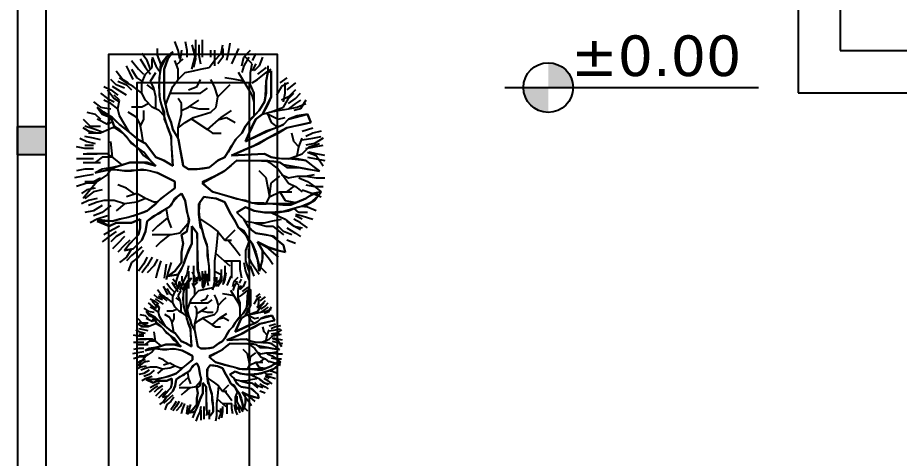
# Model space of a CAD drawing. Header units: inches. Extents: x -1482 to -895, y -39 to 122.
# Drawn here: x -1341.55 to -1335.28, y 56.59 to 59.72 of the extents above; entities that cross this region are included whole.
import ezdxf
from ezdxf.enums import TextEntityAlignment as Align

# ---------------------------------------------------------------- set-up
doc = ezdxf.new("R2010")
doc.units = ezdxf.units.IN
doc.header["$MEASUREMENT"] = 0
doc.linetypes.add('SOLID_LINE', pattern=[0])
doc.layers.add('axe', color=150, linetype='Continuous')
doc.layers.add('fur', color=22, linetype='Continuous')
doc.styles.get("Standard").update_dxf_attribs({"font": 'verdana.TTF'})

# ---------------------------------------------------------------- blocks, each defined once
blk = doc.blocks.new('*X10')
at = {"color": 0, "linetype": 'SOLID_LINE'}
for p, q in [((-0.105246, 1.993382), (0.090901, 2.242167)), ((0.090901, 2.242167), (0.050018, 2.024422)), ((-0.943671, 2.024422), (-0.788408, 2.086501)), ((-0.788408, 2.086501), (-0.695249, 1.651947)), ((0.46923, 2.195139), (0.531336, 2.210659)), ((0.531336, 2.055461), (0.46923, 2.195139)), ((0.531336, 2.210659), (0.655547, 2.070981)), ((0.655547, 2.070981), (0.717653, 1.915783)), ((-0.850513, 1.682986), (-0.943671, 2.024422)), ((-0.136299, 1.745065), (-0.120773, 1.915783)), ((-0.120773, 1.915783), (-0.105246, 1.993382)), ((0.050018, 2.024422), (0.018965, 1.869224)), ((0.577915, 1.993382), (0.531336, 2.055461)), ((0.640021, 1.838184), (0.577915, 1.993382)), ((0.717653, 1.915783), (0.764232, 1.760585)), ((0.018965, 1.869224), (-0.027614, 1.589868)), ((0.68713, 1.724685), (0.640021, 1.838184)), ((0.764232, 1.760585), (0.810811, 1.589868)), ((-0.757355, 1.589868), (-0.850513, 1.682986)), ((-0.726302, 1.527788), (-0.757355, 1.589868)), ((-0.695249, 1.651947), (-0.508932, 1.310511)), ((-0.151825, 1.465709), (-0.136299, 1.745065)), ((-0.027614, 1.589868), (-0.074193, 1.527789)), ((0.68713, 1.57844), (0.68713, 1.724685)), ((0.810811, 1.589868), (0.826338, 1.372591)), ((1.338708, 1.496749), (1.41634, 1.589868)), ((1.41634, 1.589868), (1.540552, 1.620907)), ((1.540552, 1.620907), (1.509499, 1.496749)), ((-0.664196, 1.372591), (-0.726302, 1.527788)), ((-0.167352, 1.372591), (-0.151825, 1.465709)), ((-0.074193, 1.527789), (-0.08972, 1.41915)), ((0.671073, 1.40363), (0.68713, 1.57844)), ((1.249611, 1.409696), (1.338708, 1.496749)), ((1.509499, 1.496749), (1.452104, 1.319699)), ((-1.688938, 1.310511), (-1.719991, 1.372591)), ((-1.719991, 1.372591), (-1.254199, 1.372591)), ((-1.533674, 1.279472), (-1.688938, 1.310511)), ((-1.266828, 1.269581), (-1.533674, 1.279472)), ((-1.161041, 1.248432), (-1.266828, 1.269581)), ((-1.254199, 1.372591), (-1.090309, 1.297199)), ((-1.090309, 1.297199), (-0.943671, 1.217393)), ((-0.446827, 0.906997), (-0.664196, 1.372591)), ((-0.508932, 1.310511), (-0.372516, 1.05648)), ((-0.229457, 1.248432), (-0.167352, 1.372591)), ((-0.08972, 1.41915), (-0.105246, 0.751799)), ((0.653381, 1.240951), (0.671073, 1.40363)), ((0.826338, 1.372591), (0.826338, 1.248432)), ((1.198971, 1.093234), (1.230024, 1.279472)), ((1.230024, 1.279472), (1.249611, 1.409696)), ((1.452104, 1.319699), (1.354235, 1.124274)), ((-1.005777, 1.155313), (-1.161041, 1.248432)), ((-0.943672, 1.093234), (-1.005777, 1.155313)), ((-0.943671, 1.217393), (-0.850513, 1.093234)), ((-0.217174, 1.015138), (-0.229457, 1.248432)), ((0.655547, 1.031155), (0.653381, 1.240951)), ((0.826338, 1.248432), (0.795285, 1.062195)), ((1.354235, 1.124274), (1.509499, 1.217393)), ((1.509499, 1.217393), (1.643348, 1.217393)), ((1.664763, 1.124274), (1.542101, 1.083457)), ((1.643348, 1.217393), (1.788974, 1.186353)), ((1.773448, 1.139794), (1.664763, 1.124274)), ((1.882132, 1.155313), (1.773448, 1.139794)), ((1.788974, 1.186353), (1.882132, 1.155313)), ((-0.803934, 0.969076), (-0.943672, 1.093234)), ((-0.850513, 1.093234), (-0.586564, 0.969076)), ((-0.726302, 0.906997), (-0.803934, 0.969076)), ((-0.586564, 0.969076), (-0.446827, 0.906997)), ((-0.372516, 1.05648), (-0.291417, 0.87119)), ((-0.198405, 0.65868), (-0.217174, 1.015138)), ((0.608383, 0.903463), (0.655547, 1.031155)), ((0.795285, 1.062195), (0.733179, 0.906997)), ((1.028181, 0.922517), (1.152392, 1.031155)), ((1.152392, 1.031155), (1.198971, 1.093234)), ((1.307656, 0.969076), (1.159614, 0.880964)), ((1.385288, 1.031155), (1.307656, 0.969076)), ((1.542101, 1.083457), (1.385288, 1.031155)), ((-0.602091, 0.844918), (-0.726302, 0.906997)), ((-0.498587, 0.741458), (-0.602091, 0.844918)), ((-0.291417, 0.87119), (-0.198405, 0.65868)), ((0.581691, 0.755292), (0.608383, 0.903463)), ((0.733179, 0.906997), (0.826338, 0.751799)), ((0.826338, 0.751799), (0.888443, 0.813878)), ((0.888443, 0.813878), (0.950549, 0.875957)), ((0.950549, 0.875957), (1.028181, 0.922517)), ((1.159614, 0.880964), (1.105813, 0.782839)), ((-0.369195, 0.65868), (-0.498587, 0.741458)), ((-0.294976, 0.616288), (-0.369195, 0.65868)), ((-0.105246, 0.751799), (-0.012088, 0.64316)), ((-0.012088, 0.64316), (0.084604, 0.527963)), ((0.536823, 0.59419), (0.581691, 0.755292)), ((0.981601, 0.720759), (0.826338, 0.627641)), ((1.105813, 0.782839), (0.981601, 0.720759)), ((-0.167352, 0.534522), (-0.294976, 0.616288)), ((-0.105246, 0.410364), (-0.167352, 0.534522)), ((0.084604, 0.527963), (0.170241, 0.36899)), ((0.488504, 0.433195), (0.536823, 0.59419)), ((0.640021, 0.534522), (0.577915, 0.379324)), ((0.826338, 0.627641), (0.640021, 0.534522)), ((-0.043141, 0.332765), (-0.105246, 0.410364)), ((0.018965, 0.255166), (-0.043141, 0.332765)), ((0.170241, 0.36899), (0.282144, 0.127239)), ((0.453704, 0.317245), (0.488504, 0.433195)), ((0.577915, 0.379324), (0.562389, 0.270686)), ((0.034491, 0.146527), (0.018965, 0.255166)), ((0.282144, 0.127239), (0.376072, 0.224126)), ((0.376072, 0.224126), (0.453704, 0.317245)), ((0.562389, 0.270686), (0.546862, 0.162047)), ((0.546862, 0.162047), (0.655161, 0.080858)), ((0.981601, 0.084448), (1.261076, 0.162047)), ((1.261076, 0.162047), (1.409065, 0.211356)), ((1.409065, 0.211356), (1.525025, 0.224126)), ((1.525025, 0.224126), (1.695816, 0.239646)), ((1.695816, 0.239646), (1.866606, 0.255166)), ((1.866606, 0.255166), (1.944238, 0.255166)), ((1.944238, 0.255166), (2.068449, 0.162047)), ((2.068449, 0.162047), (1.975291, 0.068928)), ((0.050018, 0.037889), (0.034491, 0.146527)), ((0.050018, -0.117309), (0.050018, 0.037889)), ((0.655161, 0.080858), (0.810876, 0.068928)), ((0.810876, 0.068928), (0.981601, 0.084448)), ((1.198971, 0.037889), (1.07476, -0.05523)), ((1.812092, 0.059742), (1.198971, 0.037889)), ((1.975291, 0.068928), (1.812092, 0.059742)), ((-0.012088, -0.210428), (0.050018, -0.117309)), ((0.795285, -0.148349), (0.608968, -0.179388)), ((0.968371, -0.097753), (0.795285, -0.148349)), ((1.167918, -0.148349), (0.968371, -0.097753)), ((1.07476, -0.05523), (1.385288, -0.05523)), ((1.230024, -0.241468), (1.167918, -0.148349)), ((1.385288, -0.05523), (1.587131, -0.148349)), ((1.587131, -0.148349), (1.726868, -0.194908)), ((-0.664196, -0.396665), (-0.483118, -0.298709)), ((-0.483118, -0.298709), (-0.311953, -0.266629)), ((-0.311953, -0.266629), (-0.097316, -0.226401)), ((-0.097316, -0.226401), (-0.012088, -0.210428)), ((0.608968, -0.179388), (0.484757, -0.241468)), ((0.484757, -0.241468), (0.531336, -0.303547)), ((0.531336, -0.303547), (0.640021, -0.396665)), ((1.385288, -0.210428), (1.230024, -0.241468)), ((1.540552, -0.241468), (1.385288, -0.210428)), ((1.726868, -0.241468), (1.540552, -0.241468)), ((1.726868, -0.194908), (1.866606, -0.256987)), ((1.882132, -0.365626), (1.726868, -0.241468)), ((1.866606, -0.256987), (1.944238, -0.303547)), ((1.944238, -0.303547), (1.975291, -0.489784)), ((-2.061572, -0.396665), (-1.937361, -0.489784)), ((-1.968414, -0.520824), (-2.061572, -0.396665)), ((-0.943671, -0.489784), (-0.86604, -0.458745)), ((-0.86604, -0.458745), (-0.788408, -0.427705)), ((-0.788408, -0.427705), (-0.664196, -0.396665)), ((-0.539985, -0.427705), (-0.695249, -0.489784)), ((-0.213931, -0.412185), (-0.539985, -0.427705)), ((-0.012088, -0.396665), (-0.213931, -0.412185)), ((-0.114013, -0.57377), (-0.012088, -0.396665)), ((0.267387, -0.365626), (0.189755, -0.520824)), ((0.391598, -0.365626), (0.267387, -0.365626)), ((0.484757, -0.489784), (0.391598, -0.365626)), ((0.640021, -0.396665), (0.723499, -0.45975)), ((0.723499, -0.45975), (0.859774, -0.680787)), ((1.975291, -0.489784), (1.882132, -0.365626)), ((-1.844202, -0.613943), (-1.968414, -0.520824)), ((-1.937361, -0.489784), (-1.751044, -0.551863)), ((-1.688938, -0.629462), (-1.844202, -0.613943)), ((-1.751044, -0.551863), (-1.223147, -0.551863)), ((-1.440516, -0.644982), (-1.688938, -0.629462)), ((-1.20762, -0.629462), (-1.440516, -0.644982)), ((-1.223147, -0.551863), (-1.067883, -0.520824)), ((-1.052356, -0.582903), (-1.20762, -0.629462)), ((-1.067883, -0.520824), (-0.943671, -0.489784)), ((-0.912619, -0.551863), (-1.052356, -0.582903)), ((-0.695249, -0.489784), (-0.912619, -0.551863)), ((-0.167352, -0.707061), (-0.114013, -0.57377)), ((0.189755, -0.520824), (0.112123, -0.676022)), ((0.624494, -0.660502), (0.484757, -0.489784)), ((-0.291563, -0.80018), (-0.167352, -0.707061)), ((-0.012088, -0.707061), (-0.109208, -0.805459)), ((-0.074193, -0.924338), (-0.012088, -0.707061)), ((0.112123, -0.676022), (0.065544, -0.877779)), ((0.698403, -0.741209), (0.624494, -0.660502)), ((0.795285, -0.862259), (0.698403, -0.741209)), ((0.859774, -0.680787), (0.981601, -0.862259)), ((-0.47788, -1.017457), (-0.415774, -0.893299)), ((-0.415774, -0.893299), (-0.291563, -0.80018)), ((-0.257838, -0.918975), (-0.357332, -1.063726)), ((-0.109208, -0.805459), (-0.257838, -0.918975)), ((-0.074193, -1.172655), (-0.074193, -0.924338)), ((0.065544, -0.877779), (0.065544, -1.048497)), ((0.826337, -0.939858), (0.795285, -0.862259)), ((0.888443, -1.110576), (0.826337, -0.939858)), ((0.981601, -0.862259), (1.167918, -0.893299)), ((1.167918, -0.893299), (1.323182, -0.955378)), ((-0.616372, -1.183577), (-0.47788, -1.017457)), ((-0.357332, -1.063726), (-0.47788, -1.188175)), ((0.065544, -1.048497), (0.08107, -1.265774)), ((0.950549, -1.358892), (0.888443, -1.110576)), ((1.105813, -0.986417), (0.950549, -0.986417)), ((0.950549, -0.986417), (1.012654, -1.141615)), ((1.230024, -1.017457), (1.105813, -0.986417)), ((1.307656, -1.095056), (1.230024, -1.017457)), ((1.447393, -1.219214), (1.307656, -1.095056)), ((1.323182, -0.955378), (1.478446, -1.110576)), ((1.478446, -1.110576), (1.509499, -1.265774)), ((-0.757355, -1.358892), (-0.616372, -1.183577)), ((-0.47788, -1.188175), (-0.602091, -1.296813)), ((-0.043141, -1.265774), (-0.074193, -1.172655)), ((0.003439, -1.420972), (-0.043141, -1.265774)), ((0.08107, -1.265774), (0.058037, -1.426942)), ((1.012654, -1.141615), (1.012654, -1.420972)), ((1.509499, -1.265774), (1.447393, -1.219214)), ((-0.903369, -1.519374), (-0.757355, -1.358892)), ((-0.602091, -1.296813), (-0.695249, -1.444251)), ((0.08107, -1.638249), (0.003439, -1.420972)), ((0.058037, -1.426942), (0.065544, -1.56065)), ((0.981601, -1.483051), (0.950549, -1.358892)), ((1.012654, -1.420972), (1.07476, -1.54513)), ((-0.881566, -1.51409), (-1.005777, -1.715848)), ((-1.005777, -1.715848), (-0.903369, -1.519374)), ((-0.757355, -1.576169), (-0.881566, -1.51409)), ((-0.695249, -1.444251), (-0.803934, -1.483051)), ((-0.803934, -1.483051), (-0.757355, -1.576169)), ((0.065544, -1.56065), (0.109079, -1.787361)), ((0.950549, -1.762407), (0.981601, -1.483051)), ((1.07476, -1.54513), (0.950549, -1.762407)), ((0.109079, -1.787361), (0.08107, -1.638249))]:
    blk.add_line(p, q, dxfattribs=at)
blk = doc.blocks.new('P__TREE_DECID_PLAN4')
at = {"color": 44, "linetype": 'SOLID_LINE'}
for p, q in [((-0.633144, 2.272738), (-0.602091, 2.117541)), ((-0.508932, 2.117541), (-0.539985, 2.272738)), ((-0.508932, 2.303778), (-0.415774, 2.14858)), ((-0.353668, 2.055461), (-0.415774, 2.241699)), ((-0.353668, 2.14858), (-0.384721, 2.303778)), ((-0.198405, 2.334818), (-0.229457, 2.17962)), ((-0.198405, 2.17962), (-0.012088, 2.303778)), ((-0.136299, 2.17962), (-0.105246, 2.334818)), ((0.08107, 2.241699), (-0.012088, 2.117541)), ((0.050018, 2.024422), (0.08107, 2.241699)), ((0.205282, 2.17962), (0.205282, 2.334818)), ((0.360546, 2.14858), (0.360546, 2.303778)), ((0.360546, 2.14858), (0.453704, 2.272738)), ((0.608968, 2.14858), (0.453704, 2.272738)), ((0.453704, 2.272738), (0.484757, 2.117541)), ((0.484757, 2.117541), (0.546862, 2.272738)), ((-0.757355, 1.931303), (-0.788408, 2.086501)), ((-0.633144, 1.931303), (-0.695249, 2.117541)), ((-0.602091, 2.117541), (-0.539985, 1.993382)), ((-0.47788, 1.931303), (-0.508932, 2.117541)), ((-0.415774, 2.14858), (-0.384721, 1.993382)), ((-0.322616, 1.993382), (-0.353668, 2.14858)), ((-0.229457, 2.17962), (-0.26051, 2.055461)), ((-0.26051, 2.024422), (-0.198405, 2.17962)), ((-0.167352, 2.024422), (-0.136299, 2.17962)), ((-0.012088, 2.117541), (-0.105246, 1.993382)), ((0.174229, 1.993382), (0.143176, 2.14858)), ((0.174229, 1.993382), (0.205282, 2.17962)), ((0.267387, 2.024422), (0.360546, 2.14858)), ((0.329493, 1.993382), (0.360546, 2.14858)), ((0.422651, 1.931303), (0.484757, 2.117541)), ((0.484757, 2.117541), (0.577915, 1.993382)), ((0.702126, 1.993382), (0.608968, 2.14858)), ((0.795285, 2.17962), (0.733179, 2.024422)), ((0.888443, 1.931303), (0.950549, 2.117541)), ((-0.726302, 1.776105), (-0.757355, 1.931303)), ((-0.353668, 1.869224), (-0.508932, 1.931303)), ((-0.229457, 1.931303), (-0.353668, 2.055461)), ((-0.136299, 1.682986), (-0.229457, 1.931303)), ((-0.105246, 1.993382), (-0.136299, 1.838184)), ((0.018965, 1.869224), (0.050018, 2.024422)), ((0.174229, 1.838184), (0.174229, 1.993382)), ((0.205282, 1.869224), (0.267387, 2.024422)), ((0.360546, 1.807145), (0.453704, 1.931303)), ((0.577915, 1.993382), (0.640021, 1.838184)), ((0.733179, 1.838184), (0.702126, 1.993382)), ((0.733179, 2.024422), (0.717653, 1.915783)), ((0.826338, 2.024422), (0.826338, 1.869224)), ((0.85739, 1.807145), (0.888443, 1.931303)), ((0.950549, 1.931303), (0.888443, 1.807145)), ((1.105813, 2.024422), (1.012654, 1.900263)), ((1.07476, 1.776105), (1.105813, 1.931303)), ((-0.912619, 1.838184), (-0.850513, 1.682986)), ((-0.695249, 1.651947), (-0.726302, 1.776105)), ((-0.446827, 1.776105), (-0.602091, 1.745066)), ((-0.353668, 1.869224), (-0.446827, 1.776105)), ((-0.198405, 1.838184), (-0.353668, 1.869224)), ((-0.136299, 1.838184), (-0.136299, 1.651947)), ((0.018965, 1.651947), (0.018965, 1.869224)), ((0.205282, 1.682986), (0.174229, 1.838184)), ((0.29844, 1.682986), (0.360546, 1.807145)), ((0.453704, 1.651947), (0.360546, 1.776105)), ((0.608968, 1.620907), (0.640021, 1.776105)), ((0.640021, 1.838184), (0.671073, 1.682986)), ((0.795285, 1.682986), (0.733179, 1.838184)), ((0.826338, 1.869224), (0.754576, 1.784714)), ((1.012654, 1.900263), (0.950549, 1.776105)), ((0.950549, 1.620907), (1.07476, 1.776105)), ((1.07476, 1.776105), (0.981601, 1.651947)), ((1.136865, 1.900263), (1.07476, 1.776105)), ((1.105813, 1.651947), (1.198971, 1.807145)), ((1.198971, 1.807145), (1.261076, 1.900263)), ((1.385288, 1.807145), (1.323182, 1.651947)), ((-1.59578, 1.651947), (-1.502622, 1.527789)), ((-1.316305, 1.620907), (-1.502622, 1.620907)), ((-0.850513, 1.496749), (-0.881566, 1.620907)), ((-0.850513, 1.682986), (-0.757355, 1.589868)), ((-0.757355, 1.589868), (-0.695249, 1.465709)), ((-0.602091, 1.496749), (-0.695249, 1.651947)), ((-0.136299, 1.651947), (-0.136299, 1.558828)), ((-0.074193, 1.527789), (0.018965, 1.651947)), ((0.050018, 1.496749), (0.174229, 1.589868)), ((0.143176, 1.558828), (0.205282, 1.682986)), ((0.174229, 1.589868), (0.29844, 1.682986)), ((0.453704, 1.527789), (0.453704, 1.745066)), ((0.453704, 1.527789), (0.608968, 1.620907)), ((0.671073, 1.682986), (0.671073, 1.558828)), ((0.826338, 1.496749), (0.795285, 1.682986)), ((0.826338, 1.372591), (0.950549, 1.620907)), ((1.167918, 1.589868), (1.07476, 1.496749)), ((1.07476, 1.40363), (1.230024, 1.589868)), ((1.230024, 1.745066), (1.167918, 1.589868)), ((1.41634, 1.589868), (1.261076, 1.40363)), ((1.540552, 1.620907), (1.41634, 1.589868)), ((1.509499, 1.496749), (1.540552, 1.620907)), ((-1.440516, 1.558828), (-1.285252, 1.465709)), ((-0.788408, 1.372591), (-0.695249, 1.496749)), ((-0.695249, 1.465709), (-0.633144, 1.279472)), ((-0.508932, 1.310511), (-0.602091, 1.496749)), ((-0.136299, 1.558828), (-0.167352, 1.372591)), ((-0.105246, 1.310511), (-0.074193, 1.527789)), ((-0.074193, 1.341551), (0.050018, 1.496749)), ((0.29844, 1.372591), (0.174229, 1.527789)), ((0.546862, 1.341551), (0.453704, 1.527789)), ((0.671073, 1.558828), (0.671073, 1.40363)), ((0.826338, 1.248432), (0.826338, 1.496749)), ((0.981601, 1.372591), (0.950549, 1.558828)), ((1.447393, 1.279472), (1.509499, 1.496749)), ((1.447393, 1.279472), (1.63371, 1.496749)), ((-1.81315, 1.310511), (-1.688938, 1.310511)), ((-1.782097, 1.279472), (-1.657886, 1.124274)), ((-1.688938, 1.279472), (-1.751044, 1.372591)), ((-1.533674, 1.372591), (-1.719991, 1.372591)), ((-1.688938, 1.310511), (-1.533674, 1.279472)), ((-1.564727, 1.124274), (-1.688938, 1.279472)), ((-1.409463, 1.372591), (-1.533674, 1.372591)), ((-1.533674, 1.279472), (-1.316305, 1.279472)), ((-1.254199, 1.372591), (-1.409463, 1.372591)), ((-0.633144, 1.279472), (-0.446827, 0.906997)), ((-0.415774, 1.155313), (-0.508932, 1.310511)), ((-0.167352, 1.372591), (-0.229457, 1.248432)), ((-0.105246, 1.279472), (-0.074193, 1.341551)), ((-0.105246, 1.124274), (-0.105246, 1.310511)), ((0.205282, 1.279472), (0.08107, 1.155313)), ((0.543739, 1.347796), (0.205282, 1.279472)), ((0.546862, 1.341551), (0.29844, 1.372591)), ((0.671073, 1.279472), (0.546862, 1.341551)), ((0.671073, 1.40363), (0.671073, 1.248432)), ((0.671073, 1.124274), (0.671073, 1.279472)), ((1.012654, 1.248432), (0.981601, 1.372591)), ((1.012654, 1.062195), (1.07476, 1.279472)), ((1.07476, 1.279472), (1.07476, 1.40363)), ((1.230024, 1.279472), (1.198971, 1.093234)), ((1.261076, 1.40363), (1.230024, 1.279472)), ((1.354235, 1.124274), (1.447393, 1.279472)), ((1.509499, 1.217393), (1.664763, 1.341551)), ((1.664763, 1.341551), (1.757921, 1.40363)), ((1.788974, 1.155313), (1.913185, 1.279472)), ((-1.968414, 1.217393), (-1.81315, 1.155313)), ((-1.81315, 1.155313), (-1.719991, 1.062195)), ((-1.502622, 1.031155), (-1.564727, 1.124274)), ((-0.198405, 0.65868), (-0.415774, 1.155313)), ((-0.229457, 1.248432), (-0.198405, 0.65868)), ((-0.105246, 0.751799), (-0.105246, 1.124274)), ((0.671073, 1.248432), (0.671073, 1.093234)), ((0.795285, 1.062195), (0.826338, 1.248432)), ((1.012654, 1.093234), (1.012654, 1.248432)), ((1.509499, 1.217393), (1.354235, 1.124274)), ((1.695816, 1.217393), (1.509499, 1.217393)), ((1.540552, 1.093234), (1.788974, 1.155313)), ((1.664763, 1.124274), (1.882132, 1.155313)), ((1.882132, 1.155313), (1.695816, 1.217393)), ((1.944238, 1.155313), (1.757921, 1.031155)), ((-1.968414, 0.875957), (-2.092625, 1.000116)), ((-2.030519, 1.093234), (-1.906308, 1.031155)), ((-1.844202, 1.031155), (-1.968414, 0.906997)), ((-1.968414, 0.969076), (-1.81315, 0.875957)), ((-1.844202, 1.093234), (-1.719991, 1.031155)), ((-1.688938, 1.000116), (-1.844202, 1.031155)), ((-1.285252, 1.031155), (-1.688938, 0.782839)), ((-1.471569, 1.000116), (-1.688938, 1.000116)), ((-1.316305, 1.062195), (-1.471569, 1.000116)), ((-0.881566, 1.031155), (-0.726302, 0.906997)), ((-0.726302, 1.031155), (-0.850513, 1.093234)), ((-0.446827, 0.906997), (-0.726302, 1.031155)), ((0.640021, 0.969076), (0.546862, 0.627641)), ((0.671073, 1.093234), (0.640021, 0.969076)), ((0.733179, 0.906997), (0.795285, 1.062195)), ((1.105813, 0.969076), (0.950549, 0.875957)), ((0.981601, 0.906997), (1.012654, 1.093234)), ((1.198971, 1.093234), (1.105813, 0.969076)), ((1.230024, 0.906997), (1.385288, 1.031155)), ((1.2462, 0.919932), (1.354235, 0.969076)), ((1.354235, 0.969076), (1.509499, 0.906997)), ((1.385288, 1.031155), (1.540552, 1.093234)), ((1.63371, 0.969076), (1.478446, 0.969076)), ((1.757921, 1.031155), (1.63371, 0.969076)), ((1.695816, 0.906997), (1.882132, 0.969076)), ((1.975291, 1.062195), (1.788974, 1.000116)), ((1.882132, 0.906997), (2.037396, 0.969076)), ((-1.81315, 0.844918), (-1.968414, 0.875957)), ((-1.81315, 0.875957), (-1.688938, 0.844918)), ((-1.533674, 0.875957), (-1.564727, 0.720759)), ((-0.726302, 0.906997), (-0.602091, 0.844918)), ((-0.602091, 0.844918), (-0.47788, 0.720759)), ((0.826338, 0.751799), (0.733179, 0.906997)), ((0.950549, 0.875957), (0.826338, 0.751799)), ((1.105813, 0.782839), (1.230024, 0.906997)), ((1.478446, 0.720759), (1.602657, 0.813878)), ((1.509499, 0.906997), (1.695816, 0.906997)), ((1.851079, 0.813878), (1.695816, 0.813878)), ((1.726868, 0.875957), (1.882132, 0.906997)), ((2.006343, 0.844918), (1.851079, 0.813878)), ((-2.123677, 0.782839), (-1.844202, 0.65868)), ((-1.564727, 0.720759), (-1.59578, 0.534522)), ((-0.881566, 0.565562), (-0.788408, 0.720759)), ((-0.47788, 0.720759), (-0.26051, 0.596601)), ((0.826338, 0.627641), (0.981601, 0.720759)), ((0.981601, 0.720759), (1.105813, 0.782839)), ((1.323182, 0.596601), (1.478446, 0.720759)), ((1.695816, 0.65868), (2.006343, 0.65868)), ((-2.216836, 0.627641), (-2.030519, 0.596601)), ((-2.030519, 0.472443), (-2.185783, 0.503482)), ((-2.123677, 0.503482), (-1.968414, 0.503482)), ((-2.030519, 0.596601), (-1.906308, 0.565562)), ((-1.968414, 0.503482), (-1.844202, 0.410364)), ((-1.471569, 0.627641), (-1.378411, 0.534522)), ((-1.378411, 0.534522), (-1.254199, 0.410364)), ((-2.092625, 0.348285), (-1.968414, 0.348285)), ((-1.906308, 0.348285), (-2.030519, 0.472443)), ((-1.968414, 0.348285), (-1.81315, 0.348285)), ((-1.782097, 0.255166), (-1.906308, 0.348285)), ((-1.440516, 0.348285), (-1.564727, 0.286205)), ((-1.254199, 0.410364), (-1.440516, 0.348285)), ((-1.968414, 0.286205), (-2.092625, 0.286205)), ((-1.751044, 0.099968), (-1.782097, 0.255166)), ((-1.316305, 0.099968), (-1.409463, 0.224126)), ((-2.278941, 0.131007), (-2.092625, 0.131007)), ((-2.278941, 0.006849), (-2.123677, 0.006849)), ((-2.185783, 0.068928), (-1.999466, 0.068928)), ((-2.185783, -0.05523), (-1.937361, 0.006849)), ((-2.123677, 0.006849), (-1.968414, 0.006849)), ((-1.999466, 0.006849), (-2.123677, 0.006849)), ((-2.092625, 0.131007), (-1.968414, 0.131007)), ((-1.999466, 0.068928), (-1.844202, 0.099968)), ((-1.751044, -0.05523), (-1.999466, 0.006849)), ((-1.937361, 0.006849), (-1.782097, -0.024191)), ((-1.719991, -0.024191), (-1.751044, 0.099968)), ((-1.440516, 0.037889), (-1.564727, 0.099968)), ((-1.378411, -0.117309), (-1.440516, 0.037889)), ((-1.316305, -0.446329), (-1.316305, 0.099968)), ((-2.247889, -0.179388), (-2.092625, -0.148349)), ((-2.092625, -0.148349), (-1.968414, -0.148349)), ((-1.688938, -0.179388), (-1.719991, -0.024191)), ((-2.092625, -0.303547), (-2.247889, -0.365626)), ((-2.092625, -0.241468), (-1.883018, -0.272507)), ((-1.937361, -0.272507), (-2.092625, -0.303547)), ((-1.828676, -0.334586), (-1.937361, -0.210428)), ((-1.751044, -0.303547), (-1.906308, -0.365626)), ((-1.564727, -0.303547), (-1.751044, -0.303547)), ((-1.564727, -0.303547), (-1.688938, -0.179388)), ((-1.440516, -0.396665), (-1.564727, -0.303547)), ((-0.539985, -0.427705), (-0.415774, -0.427705)), ((-0.415774, -0.427705), (-0.012088, -0.396665)), ((-0.012088, -0.396665), (-0.105246, -0.551863)), ((0.826338, -0.613943), (0.702126, -0.427705)), ((0.950549, -0.489784), (1.105813, -0.427705)), ((1.230024, -0.427705), (1.230024, -0.644982)), ((1.230024, -0.458745), (1.354235, -0.613943)), ((-0.105246, -0.551863), (-0.167352, -0.707061)), ((0.577915, -0.613943), (0.671073, -0.707061)), ((0.764232, -0.520824), (0.950549, -0.489784)), ((0.888443, -0.738101), (0.826338, -0.613943)), ((0.922235, -0.494501), (1.07476, -0.676022)), ((1.354235, -0.613943), (1.447393, -0.707061)), ((-0.167352, -0.707061), (-0.415774, -0.893299)), ((-0.105246, -0.80018), (-0.012088, -0.707061)), ((-0.012088, -0.707061), (-0.074193, -0.862259)), ((0.08107, -0.80018), (0.112123, -0.676022)), ((0.640021, -0.738101), (0.577915, -0.893299)), ((0.640021, -0.676022), (0.640021, -0.738101)), ((0.671073, -0.707061), (0.795285, -0.862259)), ((0.981601, -0.862259), (0.888443, -0.738101)), ((1.07476, -0.676022), (1.167918, -0.76914)), ((1.230024, -0.644982), (1.230024, -0.76914)), ((1.63371, -0.76914), (1.788974, -0.862259)), ((1.664763, -0.676022), (1.788974, -0.738101)), ((-0.434729, -0.931192), (-0.602091, -0.955378)), ((-0.415774, -0.893299), (-0.47788, -1.017457)), ((-0.322616, -1.017457), (-0.198405, -0.924338)), ((-0.198405, -0.924338), (-0.105246, -0.80018)), ((-0.074193, -0.862259), (-0.074193, -0.986417)), ((0.050018, -0.955378), (0.08107, -0.80018)), ((0.577915, -0.893299), (0.484757, -1.048497)), ((0.577915, -0.893299), (0.640021, -1.048497)), ((0.795285, -0.862259), (0.85739, -1.017457)), ((1.167918, -0.893299), (0.981601, -0.862259)), ((1.323182, -0.955378), (1.167918, -0.893299)), ((1.509499, -0.924338), (1.63371, -1.017457)), ((1.63371, -0.862259), (1.757921, -0.924338)), ((-0.47788, -1.017457), (-0.633144, -1.203694)), ((-0.415774, -1.141615), (-0.322616, -1.017457)), ((-0.074193, -0.986417), (-0.074193, -1.172655)), ((0.08107, -1.141615), (0.050018, -0.955378)), ((0.496874, -1.084833), (0.391598, -1.234734)), ((0.484757, -1.048497), (0.546862, -1.234734)), ((0.640021, -1.048497), (0.671073, -1.265774)), ((0.85739, -1.017457), (0.919496, -1.203694)), ((1.012654, -1.141615), (0.950549, -0.986417)), ((0.950549, -0.986417), (1.105813, -0.986417)), ((1.105813, -0.986417), (1.230024, -1.017457)), ((1.230024, -1.017457), (1.385288, -1.172655)), ((1.478446, -1.110576), (1.323182, -0.955378)), ((1.447393, -0.955378), (1.602657, -1.141615)), ((1.509499, -1.265774), (1.478446, -1.110576)), ((1.63371, -1.017457), (1.726868, -1.141615)), ((-0.664196, -1.358892), (-0.539985, -1.234734)), ((-0.539985, -1.234734), (-0.415774, -1.141615)), ((-0.074193, -1.172655), (-0.012088, -1.358892)), ((0.050018, -1.483051), (0.08107, -1.265774)), ((0.08107, -1.265774), (0.08107, -1.141615)), ((0.391598, -1.234734), (0.329493, -1.389932)), ((0.671073, -1.265774), (0.608968, -1.452011)), ((0.671073, -1.265774), (0.795285, -1.420972)), ((0.919496, -1.203694), (0.950549, -1.358892)), ((1.012654, -1.265774), (1.012654, -1.141615)), ((1.012654, -1.420972), (1.012654, -1.265774)), ((1.167918, -1.265774), (1.261076, -1.420972)), ((1.261076, -1.265774), (1.385288, -1.389932)), ((1.323182, -1.172655), (1.41634, -1.265774)), ((1.385288, -1.172655), (1.509499, -1.265774)), ((1.41634, -1.265774), (1.540552, -1.389932)), ((1.478446, -1.141615), (1.63371, -1.234734)), ((1.602657, -1.141615), (1.695816, -1.234734)), ((1.63371, -1.234734), (1.726868, -1.358892)), ((-0.027491, -1.312702), (-0.167352, -1.483051)), ((-0.012088, -1.358892), (0.018965, -1.483051)), ((0.950549, -1.358892), (0.981601, -1.483051)), ((1.07476, -1.54513), (1.012654, -1.420972)), ((1.07476, -1.358892), (1.136865, -1.483051)), ((1.167918, -1.420972), (1.261076, -1.54513)), ((1.261076, -1.420972), (1.354235, -1.51409)), ((1.385288, -1.389932), (1.478446, -1.483051)), ((-0.167352, -1.483051), (-0.446827, -1.51409)), ((-0.167352, -1.483051), (-0.229457, -1.576169)), ((-0.229457, -1.576169), (-0.229457, -1.793446)), ((-0.167352, -1.483051), (-0.167352, -1.669288)), ((0.018965, -1.483051), (0.050018, -1.669288)), ((0.018965, -1.483051), (0.143176, -1.576169)), ((0.08107, -1.638249), (0.050018, -1.483051)), ((0.143176, -1.576169), (0.267387, -1.762407)), ((0.608968, -1.452011), (0.608968, -1.638249)), ((0.702126, -1.51409), (0.826338, -1.669288)), ((0.888443, -1.576169), (0.950549, -1.762407)), ((0.981601, -1.483051), (0.981601, -1.638249)), ((0.981601, -1.762407), (1.07476, -1.54513)), ((1.136865, -1.483051), (1.230024, -1.638249)), ((1.261076, -1.54513), (1.354235, -1.669288)), ((-0.616046, -1.673123), (-0.664196, -1.793446)), ((-0.602091, -1.700328), (-0.602091, -1.917605)), ((-0.47788, -1.700328), (-0.508932, -1.824486)), ((-0.167352, -1.669288), (-0.074193, -1.793446)), ((-0.074193, -1.886565), (-0.074193, -1.700328)), ((0.050018, -1.669288), (0.112123, -1.793446)), ((0.112123, -1.793446), (0.08107, -1.638249)), ((0.267387, -1.824486), (0.205282, -1.700328)), ((0.422651, -1.669288), (0.453704, -1.824486)), ((0.608968, -1.638249), (0.640021, -1.762407)), ((0.702126, -1.669288), (0.795285, -1.824486)), ((0.826338, -1.669288), (0.888443, -1.824486)), ((0.981601, -1.638249), (0.981601, -1.762407)), ((-0.602091, -1.762407), (-0.633144, -1.917605)), ((-0.508932, -1.824486), (-0.539985, -1.979684)), ((-0.446827, -1.948644), (-0.415774, -1.793446)), ((-0.384721, -1.979684), (-0.384721, -1.824486)), ((-0.322616, -1.824486), (-0.322616, -1.979684)), ((-0.229457, -1.917605), (-0.229457, -1.762407)), ((-0.229457, -1.793446), (-0.229457, -1.948644)), ((-0.136299, -1.824486), (-0.136299, -1.979684)), ((-0.074193, -2.010723), (-0.074193, -1.886565)), ((0.050018, -1.824486), (0.050018, -1.979684)), ((0.143176, -1.824486), (0.174229, -2.010723)), ((0.267387, -1.762407), (0.453704, -1.917605)), ((0.267387, -1.979684), (0.267387, -1.824486)), ((0.29844, -1.793446), (0.29844, -1.948644)), ((0.391598, -1.793446), (0.422651, -1.948644)), ((0.453704, -1.824486), (0.577915, -1.979684)), ((0.577915, -1.762407), (0.608968, -1.917605)), ((0.640021, -1.762407), (0.702126, -1.917605)), ((0.795285, -1.824486), (0.826338, -1.979684)), ((0.950549, -1.762407), (1.012654, -1.886565)), ((-0.508932, -2.072803), (-0.446827, -1.948644)), ((-0.322616, -1.979684), (-0.353668, -2.134882)), ((-0.229457, -2.010723), (-0.229457, -1.917605)), ((-0.136299, -1.979684), (-0.136299, -2.134882)), ((0.050018, -1.979684), (0.08107, -2.134882)), ((0.174229, -2.010723), (0.205282, -2.165921)), ((0.29844, -1.948644), (0.360546, -2.134882)), ((0.422651, -1.948644), (0.484757, -2.041763)), ((0.453704, -1.917605), (0.577915, -2.010723)), ((0.608968, -1.917605), (0.671073, -2.041763))]:
    blk.add_line(p, q, dxfattribs=at)
at = {"color": 66, "linetype": 'SOLID_LINE'}
for p, q in [((-0.788408, 2.086501), (-0.943671, 2.024422)), ((-1.192094, 1.993382), (-1.03683, 1.900263)), ((-1.067883, 1.838184), (-1.129988, 1.993382)), ((-0.943671, 2.024422), (-0.912619, 1.838184)), ((-1.502622, 1.807145), (-1.378411, 1.651947)), ((-1.378411, 1.807145), (-1.254199, 1.682986)), ((-1.223147, 1.807145), (-1.316305, 1.900263)), ((-1.223147, 1.682986), (-1.316305, 1.776105)), ((-1.129988, 1.682986), (-1.223147, 1.807145)), ((-1.192094, 1.900263), (-1.129988, 1.807145)), ((-1.129988, 1.807145), (-1.03683, 1.682986)), ((-1.03683, 1.682986), (-1.067883, 1.838184)), ((-1.03683, 1.900263), (-1.005777, 1.776105)), ((-1.502622, 1.682986), (-1.440516, 1.558828)), ((-1.161041, 1.589868), (-1.316305, 1.620907)), ((-1.254199, 1.682986), (-1.192094, 1.558828)), ((-1.067883, 1.589868), (-1.223147, 1.682986)), ((-0.976853, 1.352192), (-1.067883, 1.589868)), ((-1.005777, 1.496749), (-1.03683, 1.682986)), ((-0.974724, 1.341551), (-1.005777, 1.496749)), ((-0.959198, 1.279472), (-0.850513, 1.496749)), ((-1.316305, 1.279472), (-1.161041, 1.248432)), ((-1.129988, 1.310511), (-1.254199, 1.372591)), ((-0.943671, 1.217393), (-1.129988, 1.310511)), ((-0.943671, 1.217393), (-0.974724, 1.341551)), ((-0.96406, 1.298911), (-0.788408, 1.372591)), ((-1.161041, 1.248432), (-1.005777, 1.155313)), ((-1.005777, 1.155313), (-0.881566, 1.031155)), ((-0.850513, 1.093234), (-0.943671, 1.217393)), ((-1.192094, 1.062195), (-1.316305, 1.062195)), ((-1.161041, 1.062195), (-1.285252, 1.031155)), ((-0.912619, 1.062195), (-1.192094, 1.062195)), ((1.695816, 0.522135), (1.695816, 0.813878)), ((-0.881566, 0.472443), (-1.005777, 0.65868)), ((0.08107, 0.534522), (-0.105246, 0.751799)), ((1.323182, 0.534522), (1.136865, 0.720759)), ((1.323182, 0.534522), (1.323182, 0.65868)), ((-0.842662, 0.428001), (-0.881566, 0.565562)), ((-0.26051, 0.596601), (-0.167352, 0.534522)), ((-0.167352, 0.534522), (-0.105246, 0.410364)), ((0.29844, 0.131007), (0.08107, 0.534522)), ((0.546862, 0.627641), (0.453704, 0.317245)), ((0.577915, 0.379324), (0.640021, 0.534522)), ((0.640021, 0.534522), (0.826338, 0.627641)), ((1.167918, 0.410364), (1.323182, 0.534522)), ((1.559498, 0.36775), (1.788974, 0.627641)), ((1.788974, 0.534522), (1.944238, 0.534522)), ((1.944238, 0.534522), (2.130555, 0.503482)), ((-1.067883, 0.379324), (-1.254199, 0.410364)), ((-0.974724, 0.286205), (-1.067883, 0.379324)), ((-0.664196, 0.224126), (-0.881566, 0.472443)), ((-0.602091, 0.317245), (-0.602091, 0.472443)), ((-0.105246, 0.410364), (0.018965, 0.255166)), ((0.546862, 0.162047), (0.577915, 0.379324)), ((1.07476, 0.286205), (1.167918, 0.410364)), ((1.167918, 0.410364), (1.478446, 0.379324)), ((1.478446, 0.379324), (1.695816, 0.348285)), ((1.695816, 0.348285), (1.882132, 0.348285)), ((1.757921, 0.348285), (1.913185, 0.348285)), ((1.851079, 0.472443), (2.006343, 0.472443)), ((1.882132, 0.348285), (1.944238, 0.472443)), ((1.913185, 0.348285), (2.068449, 0.348285)), ((2.006343, 0.472443), (2.161607, 0.410364)), ((2.068449, 0.348285), (2.223713, 0.317245)), ((-1.03683, 0.068928), (-1.03683, 0.255166)), ((-0.881566, -0.024191), (-0.974724, 0.286205)), ((-0.850513, -0.05523), (-0.664196, 0.224126)), ((-0.664196, 0.224126), (-0.602091, 0.317245)), ((0.018965, 0.255166), (0.050018, 0.037889)), ((0.453704, 0.317245), (0.29844, 0.131007)), ((0.671073, 0.068928), (0.546862, 0.162047)), ((0.950549, 0.099968), (1.07476, 0.286205)), ((1.261076, 0.162047), (1.136865, 0.131007)), ((1.447393, 0.224126), (1.261076, 0.162047)), ((1.602657, 0.224126), (1.447393, 0.224126)), ((1.788974, 0.255166), (1.602657, 0.224126)), ((1.944238, 0.255166), (1.788974, 0.255166)), ((2.068449, 0.162047), (1.944238, 0.255166)), ((1.975291, 0.068928), (2.068449, 0.162047)), ((-1.067883, -0.117309), (-1.192094, 0.068928)), ((-1.081568, -0.09679), (-1.03683, 0.068928)), ((0.050018, 0.037889), (0.050018, -0.117309)), ((0.85739, 0.068928), (0.671073, 0.068928)), ((1.105813, 0.099968), (0.85739, 0.068928)), ((1.07476, -0.05523), (1.198971, 0.037889)), ((1.136865, 0.131007), (1.105813, 0.099968)), ((1.198971, 0.037889), (1.385288, 0.037889)), ((1.385288, 0.037889), (1.509499, 0.037889)), ((1.509499, 0.037889), (1.695816, 0.037889)), ((1.695816, 0.037889), (1.851079, 0.037889)), ((1.851079, 0.037889), (1.975291, 0.068928)), ((1.882132, 0.131007), (2.006343, 0.131007)), ((1.944238, 0.068928), (2.068449, 0.037889)), ((2.006343, 0.131007), (2.161607, 0.131007)), ((-1.005777, -0.241468), (-1.067883, -0.117309)), ((-0.788408, -0.179388), (-0.881566, -0.024191)), ((0.050018, -0.117309), (-0.012088, -0.210428)), ((0.608968, -0.179388), (0.795285, -0.148349)), ((0.795285, -0.148349), (0.950549, -0.117309)), ((0.950549, -0.117309), (1.167918, -0.148349)), ((1.034372, -0.129279), (1.198971, -0.272507)), ((1.230024, -0.05523), (1.07476, -0.05523)), ((1.167918, -0.148349), (1.230024, -0.241468)), ((1.385288, -0.05523), (1.230024, -0.05523)), ((1.509499, -0.117309), (1.385288, -0.05523)), ((1.664763, -0.179388), (1.509499, -0.117309)), ((1.788974, -0.024191), (1.975291, -0.024191)), ((1.788974, -0.117309), (1.944238, -0.148349)), ((1.882132, -0.117309), (2.006343, -0.117309)), ((1.944238, -0.148349), (2.068449, -0.210428)), ((1.975291, -0.024191), (2.161607, -0.024191)), ((2.006343, -0.117309), (2.19266, -0.117309)), ((-1.129988, -0.241468), (-1.223147, -0.303547)), ((-0.943671, -0.241468), (-1.129988, -0.241468)), ((-0.695249, -0.303547), (-0.943671, -0.241468)), ((-0.695249, -0.303547), (-0.788408, -0.179388)), ((-0.508932, -0.303547), (-0.695249, -0.303547)), ((-0.508932, -0.303547), (-0.664196, -0.396665)), ((-0.012088, -0.210428), (-0.508932, -0.303547)), ((0.484757, -0.241468), (0.608968, -0.179388)), ((0.577915, -0.365626), (0.484757, -0.241468)), ((1.198971, -0.272507), (1.230024, -0.427705)), ((1.230024, -0.241468), (1.385288, -0.210428)), ((1.385288, -0.210428), (1.540552, -0.241468)), ((1.540552, -0.241468), (1.726868, -0.241468)), ((1.788974, -0.210428), (1.664763, -0.179388)), ((1.726868, -0.241468), (1.882132, -0.365626)), ((1.944238, -0.303547), (1.788974, -0.210428)), ((1.975291, -0.489784), (1.944238, -0.303547)), ((1.944238, -0.303547), (2.130555, -0.365626)), ((2.068449, -0.210428), (2.223713, -0.272507)), ((-1.937361, -0.489784), (-2.061572, -0.396665)), ((-2.061572, -0.396665), (-1.968414, -0.520824)), ((-1.102392, -0.527723), (-1.440516, -0.396665)), ((-0.788408, -0.427705), (-0.943671, -0.489784)), ((-0.664196, -0.396665), (-0.788408, -0.427705)), ((-0.695249, -0.489784), (-0.539985, -0.427705)), ((0.112123, -0.676022), (0.267387, -0.365626)), ((0.267387, -0.365626), (0.391598, -0.365626)), ((0.391598, -0.365626), (0.577915, -0.613943)), ((0.702126, -0.427705), (0.577915, -0.365626)), ((1.726868, -0.427705), (1.913185, -0.489784)), ((1.882132, -0.365626), (1.975291, -0.489784)), ((-1.844202, -0.613943), (-1.999466, -0.676022)), ((-1.968414, -0.520824), (-1.782097, -0.613943)), ((-1.751044, -0.551863), (-1.937361, -0.489784)), ((-1.782097, -0.613943), (-1.59578, -0.644982)), ((-1.533674, -0.551863), (-1.751044, -0.551863)), ((-1.378411, -0.551863), (-1.533674, -0.551863)), ((-1.223147, -0.551863), (-1.378411, -0.551863)), ((-1.285252, -0.644982), (-1.129988, -0.613943)), ((-1.067883, -0.520824), (-1.223147, -0.551863)), ((-1.129988, -0.613943), (-0.974724, -0.551863)), ((-0.943671, -0.489784), (-1.067883, -0.520824)), ((-0.912619, -0.551863), (-1.005777, -0.644982)), ((-0.974724, -0.551863), (-0.850513, -0.551863)), ((-0.850513, -0.551863), (-0.695249, -0.489784)), ((1.695816, -0.613943), (1.882132, -0.676022)), ((1.757921, -0.520824), (2.006343, -0.551863)), ((1.913185, -0.489784), (2.037396, -0.520824)), ((-1.999466, -0.676022), (-2.123677, -0.676022)), ((-1.968414, -0.76914), (-1.81315, -0.707061)), ((-1.782097, -0.76914), (-1.937361, -0.76914)), ((-1.81315, -0.707061), (-1.719991, -0.644982)), ((-1.657886, -0.893299), (-1.782097, -0.76914)), ((-1.533674, -0.80018), (-1.688938, -0.707061)), ((-1.59578, -0.644982), (-1.440516, -0.644982)), ((-1.409463, -0.738101), (-1.533674, -0.80018)), ((-1.378411, -0.738101), (-1.471569, -0.862259)), ((-1.440516, -0.644982), (-1.285252, -0.644982)), ((-1.254199, -0.707061), (-1.409463, -0.738101)), ((-1.03683, -0.707061), (-1.254199, -0.707061)), ((-1.067883, -0.76914), (-1.192094, -0.893299)), ((-1.005777, -0.644982), (-1.067883, -0.76914)), ((1.788974, -0.738101), (1.913185, -0.862259)), ((1.882132, -0.676022), (2.006343, -0.707061)), ((-1.906308, -0.862259), (-2.030519, -0.955378)), ((-1.937361, -0.986417), (-1.782097, -0.893299)), ((-1.751044, -0.80018), (-1.906308, -0.862259)), ((-1.782097, -0.893299), (-1.657886, -0.80018)), ((-1.751044, -1.017457), (-1.657886, -0.924338)), ((-1.502622, -0.955378), (-1.657886, -0.893299)), ((-1.192094, -0.893299), (-1.316305, -0.955378)), ((-1.129988, -0.83122), (-1.067883, -0.955378)), ((-1.005777, -0.924338), (-0.850513, -0.924338)), ((-0.850513, -0.924338), (-0.726302, -0.986417)), ((1.757921, -0.924338), (1.882132, -1.017457)), ((1.788974, -0.862259), (1.913185, -0.955378)), ((-1.906308, -1.141615), (-1.751044, -1.017457)), ((-1.751044, -1.141615), (-1.59578, -1.048497)), ((-1.564727, -1.110576), (-1.688938, -1.172655)), ((-1.59578, -1.048497), (-1.533674, -0.955378)), ((-1.316305, -0.955378), (-1.502622, -0.955378)), ((-1.440516, -1.110576), (-1.502622, -1.234734)), ((-1.316305, -0.955378), (-1.440516, -1.110576)), ((-1.067883, -0.955378), (-1.067883, -1.141615)), ((-0.881566, -1.048497), (-0.974724, -1.203694)), ((-0.757355, -0.986417), (-0.881566, -1.048497)), ((-0.602091, -0.955378), (-0.757355, -0.986417)), ((-1.688938, -1.172655), (-1.81315, -1.234734)), ((-1.502622, -1.234734), (-1.59578, -1.358892)), ((-1.564727, -1.296813), (-1.502622, -1.203694)), ((-1.533674, -1.389932), (-1.471569, -1.234734)), ((-1.471569, -1.234734), (-1.378411, -1.141615)), ((-1.409463, -1.265774), (-1.471569, -1.420972)), ((-1.285252, -1.234734), (-1.378411, -1.389932)), ((-0.616372, -1.183577), (-0.912619, -1.358892)), ((-0.633144, -1.203694), (-0.757355, -1.358892)), ((1.726868, -1.141615), (1.882132, -1.203694)), ((-1.719991, -1.420972), (-1.564727, -1.296813)), ((-1.471569, -1.420972), (-1.564727, -1.51409)), ((-1.378411, -1.389932), (-1.440516, -1.483051)), ((-1.378411, -1.51409), (-1.285252, -1.389932)), ((-1.192094, -1.358892), (-1.285252, -1.452011)), ((-1.223147, -1.452011), (-1.161041, -1.358892)), ((-1.03683, -1.389932), (-1.192094, -1.358892)), ((-1.03683, -1.389932), (-1.129988, -1.51409)), ((-0.912619, -1.358892), (-1.03683, -1.389932)), ((-0.757355, -1.358892), (-0.881566, -1.483051)), ((-0.726302, -1.452011), (-0.664196, -1.358892)), ((-0.695249, -1.405452), (-0.695249, -1.483051)), ((-1.440516, -1.638249), (-1.378411, -1.51409)), ((-1.378411, -1.576169), (-1.223147, -1.452011)), ((-1.316305, -1.700328), (-1.223147, -1.576169)), ((-1.223147, -1.576169), (-1.161041, -1.452011)), ((-1.129988, -1.51409), (-1.192094, -1.638249)), ((-1.067883, -1.700328), (-1.03683, -1.51409)), ((-0.881566, -1.483051), (-0.974724, -1.638249)), ((-0.943671, -1.669288), (-0.881566, -1.51409)), ((-0.881566, -1.51409), (-0.726302, -1.452011)), ((-0.757355, -1.576169), (-0.850513, -1.762407)), ((-0.695249, -1.483051), (-0.602091, -1.700328)), ((-1.161041, -1.824486), (-1.067883, -1.700328)), ((-0.974724, -1.638249), (-1.067883, -1.762407)), ((-1.067883, -1.762407), (-0.943671, -1.669288)), ((-0.943671, -1.793446), (-0.850513, -1.700328)), ((-0.726302, -1.886565), (-0.726302, -1.700328)), ((-0.974724, -1.948644), (-0.943671, -1.793446)), ((-0.850513, -2.010723), (-0.726302, -1.886565)), ((-0.664196, -1.793446), (-0.726302, -1.979684)), ((-0.633144, -1.917605), (-0.695249, -2.010723))]:
    blk.add_line(p, q, dxfattribs=at)
at = {"color": 66}
blk.add_blockref('*X10', (0, 0), dxfattribs=at)
blk = doc.blocks.new('A$C2CD672AE')
blk.add_hatch(color=0).paths.add_polyline_path([(0.2, 0.2), (0, 0.2), (0, 0), (0.2, 0)])
at = {"color": 0}
blk.add_lwpolyline([(0, 0.2), (0.2, 0.2), (0.2, 0), (0, 0)], close=True, dxfattribs=at)

msp = doc.modelspace()

# ---------------------------------------------------------------- hatches: boundary and pattern name
at = {"layer": 'fur'}
h = msp.add_hatch(color=156, dxfattribs=at)
edge = h.paths.add_edge_path()
edge.add_arc((-1337.7783, 59.2252), 0.1764, 0, 90)
edge.add_line((-1337.7783, 59.4016), (-1337.7783, 59.2252))
edge.add_line((-1337.7783, 59.2252), (-1337.6019, 59.2252))
edge = h.paths.add_edge_path()
edge.add_arc((-1337.7783, 59.2252), 0.1764, 180, 270)
edge.add_line((-1337.7783, 59.0488), (-1337.7783, 59.2252))
edge.add_line((-1337.7783, 59.2252), (-1337.9547, 59.2252))

# ---------------------------------------------------------------- linework, layer by layer
at = {"color": 252, "ltscale": 0.3}
for p, q in [((-1341.5515, 63.1479), (-1341.5515, 50.9979)), ((-1341.3515, 62.9979), (-1341.3515, 51.1979)), ((-1336.0015, 60.0877), (-1336.0015, 59.1877)), ((-1335.7015, 60.0877), (-1335.7015, 59.4877)), ((-1335.7015, 59.4877), (-1333.7015, 59.4877)), ((-1336.0015, 59.1877), (-1333.4015, 59.1877))]:
    msp.add_line(p, q, dxfattribs=at)
for points in [[(-1340.2505, 53.0543), (-1340.9019, 53.0543), (-1340.9019, 59.4616), (-1339.7058, 59.4616), (-1339.7058, 54.0348)], [(-1340.2505, 53.2543), (-1340.7019, 53.2543), (-1340.7019, 59.2616), (-1339.9058, 59.2616), (-1339.9058, 54.0348)]]:
    msp.add_lwpolyline(points, dxfattribs=at)
at = {"layer": 'fur', "color": 156}
msp.add_line((-1338.087, 59.2252), (-1336.2831, 59.2252), dxfattribs=at)
msp.add_circle((-1337.7783, 59.2252), 0.1764, dxfattribs=at)

# ---------------------------------------------------------------- block references
at = {"color": 0, "rotation": 90}
msp.add_blockref('A$C2CD672AE', (-1341.3515, 58.7479), dxfattribs=at)
at = {"layer": 'fur', "rotation": 270}
for p, xscale, yscale, zscale in [((-1340.2903, 58.664), 0.395207885263261, 0.395207885263261, 0.395207885263261), ((-1340.2205, 57.3815), 0.2371247311579623, 0.2371247311579623, 0.2371247311579623)]:
    msp.add_blockref('P__TREE_DECID_PLAN4', p, dxfattribs=dict(at, xscale=xscale, yscale=yscale, zscale=zscale))

# ---------------------------------------------------------------- texts
at = {"layer": 'axe', "ltscale": 100}
msp.add_text('%%P0.00', height=0.288, dxfattribs=at).set_placement((-1337.01, 59.4514), align=Align.MIDDLE_CENTER)

doc.saveas('drawing.dxf')
